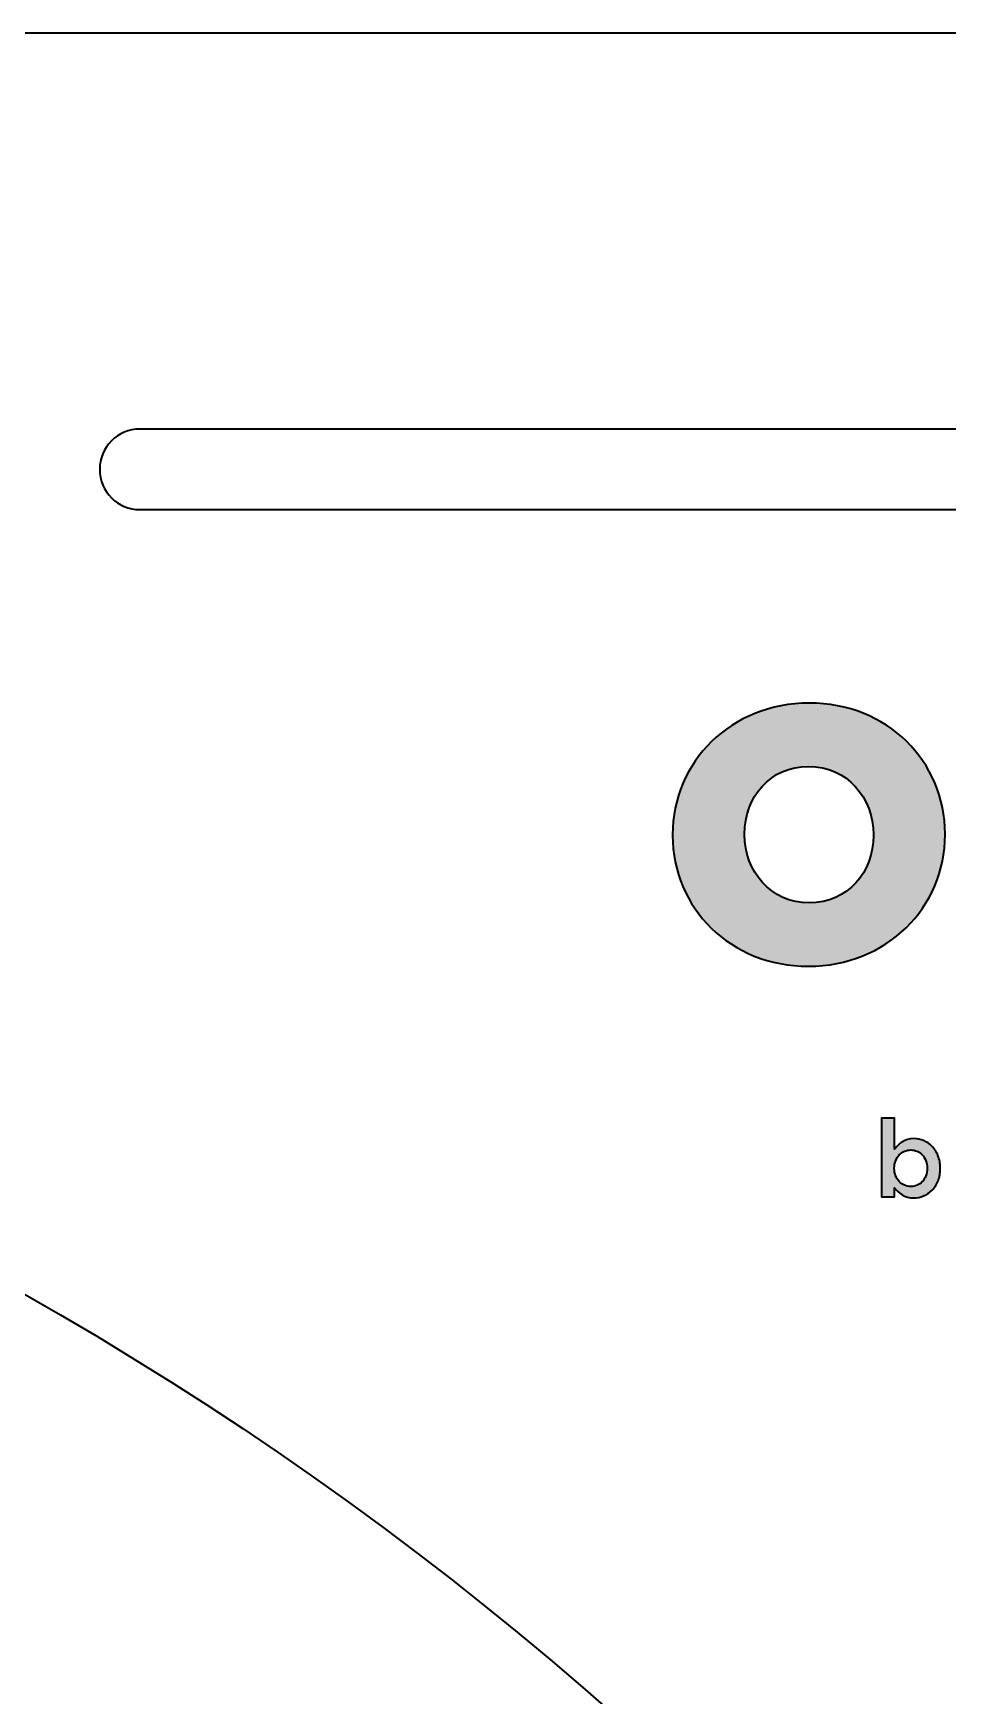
# Model space of a CAD drawing. Header units: millimetres. Extents: x 0 to 305, y -305 to 0.
# Drawn here: x 136.9 to 178.9, y -76.3 to 0 of the extents above; entities that cross this region are included whole.
import ezdxf

# ---------------------------------------------------------------- set-up
doc = ezdxf.new("R2010")
doc.units = ezdxf.units.MM
doc.header["$MEASUREMENT"] = 0
doc.layers.add('Layer 1', color=7, linetype='Continuous')

# ---------------------------------------------------------------- blocks, each defined once
blk = doc.blocks.new('block 2')
at = {"layer": 'Layer 1', "true_color": 0xffffff}
h = blk.add_hatch(color=7, dxfattribs=at)
h.dxf.hatch_style = 2
edge = h.paths.add_edge_path()
edge.add_spline(control_points=[(172.549, -30.725), (168.968, -30.725), (166.282, -33.427), (166.282, -36.76), (166.282, -36.76), (166.282, -36.793), (166.282, -36.793), (166.282, -40.126), (168.935, -42.795), (172.516, -42.795), (176.097, -42.795), (178.783, -40.092), (178.783, -36.76), (178.783, -36.76), (178.783, -36.727), (178.783, -36.727), (178.783, -33.394), (176.13, -30.725), (172.549, -30.725)], knot_values=[0, 0, 0, 0, 1, 1, 1, 2, 2, 2, 3, 3, 3, 4, 4, 4, 5, 5, 5, 6, 6, 6, 6], degree=3, periodic=1)
edge = h.paths.add_edge_path()
edge.add_spline(control_points=[(175.5, -36.793), (175.5, -38.467), (174.323, -39.893), (172.549, -39.893), (170.792, -39.893), (169.581, -38.434), (169.581, -36.76), (169.581, -36.76), (169.581, -36.727), (169.581, -36.727), (169.581, -35.052), (170.759, -33.626), (172.516, -33.626), (174.29, -33.626), (175.5, -35.085), (175.5, -36.76), (175.5, -36.76), (175.5, -36.793), (175.5, -36.793)], knot_values=[0, 0, 0, 0, 1, 1, 1, 2, 2, 2, 3, 3, 3, 4, 4, 4, 5, 5, 5, 6, 6, 6, 6], degree=3, periodic=1)
h = blk.add_hatch(color=7, dxfattribs=at)
h.dxf.hatch_style = 2
edge = h.paths.add_edge_path()
edge.add_spline(control_points=[(178.187, -51.057), (178.074, -50.94), (177.945, -50.852), (177.8, -50.793), (177.656, -50.733), (177.506, -50.704), (177.352, -50.704), (177.141, -50.704), (176.966, -50.751), (176.824, -50.844), (176.683, -50.938), (176.565, -51.054), (176.47, -51.193), (176.47, -51.193), (176.47, -49.76), (176.47, -49.76), (176.47, -49.76), (175.867, -49.76), (175.867, -49.76), (175.867, -49.76), (175.867, -53.366), (175.867, -53.366), (175.867, -53.366), (176.47, -53.366), (176.47, -53.366), (176.47, -53.366), (176.465, -52.961), (176.465, -52.961), (176.557, -53.083), (176.674, -53.19), (176.815, -53.282), (176.957, -53.374), (177.135, -53.42), (177.349, -53.42), (177.503, -53.42), (177.654, -53.39), (177.801, -53.331), (177.947, -53.272), (178.077, -53.184), (178.191, -53.067), (178.304, -52.95), (178.395, -52.808), (178.462, -52.64), (178.53, -52.472), (178.564, -52.279), (178.564, -52.062), (178.564, -51.845), (178.529, -51.652), (178.46, -51.484), (178.391, -51.316), (178.3, -51.174), (178.187, -51.057)], knot_values=[0, 0, 0, 0, 1, 1, 1, 2, 2, 2, 3, 3, 3, 4, 4, 4, 5, 5, 5, 6, 6, 6, 7, 7, 7, 8, 8, 8, 9, 9, 9, 10, 10, 10, 11, 11, 11, 12, 12, 12, 13, 13, 13, 14, 14, 14, 15, 15, 15, 16, 16, 16, 17, 17, 17, 17], degree=3, periodic=1)
edge = h.paths.add_edge_path()
edge.add_spline(control_points=[(177.902, -52.41), (177.862, -52.514), (177.809, -52.602), (177.741, -52.674), (177.674, -52.747), (177.595, -52.803), (177.504, -52.842), (177.414, -52.882), (177.317, -52.902), (177.215, -52.902), (177.113, -52.902), (177.016, -52.882), (176.924, -52.842), (176.832, -52.803), (176.751, -52.746), (176.682, -52.672), (176.613, -52.598), (176.558, -52.51), (176.517, -52.408), (176.475, -52.306), (176.455, -52.19), (176.455, -52.062), (176.455, -51.933), (176.475, -51.818), (176.517, -51.716), (176.558, -51.614), (176.613, -51.526), (176.682, -51.452), (176.751, -51.378), (176.832, -51.321), (176.924, -51.281), (177.016, -51.242), (177.113, -51.222), (177.215, -51.222), (177.317, -51.222), (177.414, -51.242), (177.504, -51.281), (177.595, -51.321), (177.674, -51.377), (177.741, -51.449), (177.809, -51.522), (177.862, -51.61), (177.902, -51.714), (177.942, -51.817), (177.961, -51.933), (177.961, -52.062), (177.961, -52.19), (177.942, -52.306), (177.902, -52.41)], knot_values=[0, 0, 0, 0, 1, 1, 1, 2, 2, 2, 3, 3, 3, 4, 4, 4, 5, 5, 5, 6, 6, 6, 7, 7, 7, 8, 8, 8, 9, 9, 9, 10, 10, 10, 11, 11, 11, 12, 12, 12, 13, 13, 13, 14, 14, 14, 15, 15, 15, 16, 16, 16, 16], degree=3, periodic=1)
at = {"layer": 'Layer 1', "color": 179, "lineweight": 35, "true_color": 0x231f20}
blk.add_lwpolyline([(252.4, 0), (52.4, 0)], dxfattribs=at)
for points, knots in [([(141.841, -18.155), (141.841, -18.155), (241.832, -18.155), (241.832, -18.155), (242.853, -18.155), (243.68, -18.983), (243.68, -20.004), (243.68, -21.025), (242.853, -21.852), (241.832, -21.852), (241.832, -21.852), (141.841, -21.852), (141.841, -21.852), (140.82, -21.852), (139.993, -21.025), (139.993, -20.004), (139.993, -18.983), (140.82, -18.155), (141.841, -18.155)], [0, 0, 0, 0, 1, 1, 1, 2, 2, 2, 3, 3, 3, 4, 4, 4, 5, 5, 5, 6, 6, 6, 6]), ([(178.783, -36.76), (178.783, -40.092), (176.097, -42.795), (172.516, -42.795), (168.935, -42.795), (166.282, -40.126), (166.282, -36.793), (166.282, -36.793), (166.282, -36.76), (166.282, -36.76), (166.282, -33.427), (168.968, -30.725), (172.549, -30.725), (176.13, -30.725), (178.783, -33.394), (178.783, -36.727), (178.783, -36.727), (178.783, -36.76), (178.783, -36.76)], [0, 0, 0, 0, 1, 1, 1, 2, 2, 2, 3, 3, 3, 4, 4, 4, 5, 5, 5, 6, 6, 6, 6]), ([(172.516, -33.626), (170.759, -33.626), (169.581, -35.052), (169.581, -36.727), (169.581, -36.727), (169.581, -36.76), (169.581, -36.76), (169.581, -38.434), (170.792, -39.893), (172.549, -39.893), (174.323, -39.893), (175.5, -38.467), (175.5, -36.793), (175.5, -36.793), (175.5, -36.76), (175.5, -36.76), (175.5, -35.085), (174.29, -33.626), (172.516, -33.626)], [0, 0, 0, 0, 1, 1, 1, 2, 2, 2, 3, 3, 3, 4, 4, 4, 5, 5, 5, 6, 6, 6, 6]), ([(52.4, -36.336), (52.546, -36.336), (52.692, -36.334), (52.838, -36.334), (147.486, -36.334), (217.595, -108.724), (217.595, -199.1), (217.595, -199.1), (217.595, -199.999), (217.595, -199.999), (217.595, -200), (217.595, -200), (217.595, -200)], [0, 0, 0, 0, 1, 1, 1, 2, 2, 2, 3, 3, 3, 4, 4, 4, 4]), ([(178.462, -52.64), (178.395, -52.808), (178.304, -52.95), (178.191, -53.067), (178.077, -53.184), (177.947, -53.272), (177.801, -53.331), (177.654, -53.39), (177.503, -53.42), (177.349, -53.42), (177.135, -53.42), (176.957, -53.374), (176.815, -53.282), (176.674, -53.19), (176.557, -53.083), (176.465, -52.961), (176.465, -52.961), (176.47, -53.366), (176.47, -53.366), (176.47, -53.366), (175.867, -53.366), (175.867, -53.366), (175.867, -53.366), (175.867, -49.76), (175.867, -49.76), (175.867, -49.76), (176.47, -49.76), (176.47, -49.76), (176.47, -49.76), (176.47, -51.193), (176.47, -51.193), (176.565, -51.054), (176.683, -50.938), (176.824, -50.844), (176.966, -50.751), (177.141, -50.704), (177.352, -50.704), (177.506, -50.704), (177.656, -50.733), (177.8, -50.793), (177.945, -50.852), (178.074, -50.94), (178.187, -51.057), (178.3, -51.174), (178.391, -51.316), (178.46, -51.484), (178.529, -51.652), (178.564, -51.845), (178.564, -52.062), (178.564, -52.279), (178.53, -52.472), (178.462, -52.64)], [0, 0, 0, 0, 1, 1, 1, 2, 2, 2, 3, 3, 3, 4, 4, 4, 5, 5, 5, 6, 6, 6, 7, 7, 7, 8, 8, 8, 9, 9, 9, 10, 10, 10, 11, 11, 11, 12, 12, 12, 13, 13, 13, 14, 14, 14, 15, 15, 15, 16, 16, 16, 17, 17, 17, 17]), ([(177.741, -51.449), (177.674, -51.377), (177.595, -51.321), (177.504, -51.281), (177.414, -51.242), (177.317, -51.222), (177.215, -51.222), (177.113, -51.222), (177.016, -51.242), (176.924, -51.281), (176.832, -51.321), (176.751, -51.378), (176.682, -51.452), (176.613, -51.526), (176.558, -51.614), (176.517, -51.716), (176.475, -51.818), (176.455, -51.933), (176.455, -52.062), (176.455, -52.19), (176.475, -52.306), (176.517, -52.408), (176.558, -52.51), (176.613, -52.598), (176.682, -52.672), (176.751, -52.746), (176.832, -52.803), (176.924, -52.842), (177.016, -52.882), (177.113, -52.902), (177.215, -52.902), (177.317, -52.902), (177.414, -52.882), (177.504, -52.842), (177.595, -52.803), (177.674, -52.747), (177.741, -52.674), (177.809, -52.602), (177.862, -52.514), (177.902, -52.41), (177.942, -52.306), (177.961, -52.19), (177.961, -52.062), (177.961, -51.933), (177.942, -51.817), (177.902, -51.714), (177.862, -51.61), (177.809, -51.522), (177.741, -51.449)], [0, 0, 0, 0, 1, 1, 1, 2, 2, 2, 3, 3, 3, 4, 4, 4, 5, 5, 5, 6, 6, 6, 7, 7, 7, 8, 8, 8, 9, 9, 9, 10, 10, 10, 11, 11, 11, 12, 12, 12, 13, 13, 13, 14, 14, 14, 15, 15, 15, 16, 16, 16, 16])]:
    blk.add_open_spline(points, degree=3, knots=knots, dxfattribs=at)
at = {"layer": 'Layer 1', "lineweight": 0}
for points, knots in [([(172.549, -30.725), (168.968, -30.725), (166.282, -33.427), (166.282, -36.76), (166.282, -36.76), (166.282, -36.793), (166.282, -36.793), (166.282, -40.126), (168.935, -42.795), (172.516, -42.795), (176.097, -42.795), (178.783, -40.092), (178.783, -36.76), (178.783, -36.76), (178.783, -36.727), (178.783, -36.727), (178.783, -33.394), (176.13, -30.725), (172.549, -30.725)], [0, 0, 0, 0, 1, 1, 1, 2, 2, 2, 3, 3, 3, 4, 4, 4, 5, 5, 5, 6, 6, 6, 6]), ([(175.5, -36.793), (175.5, -38.467), (174.323, -39.893), (172.549, -39.893), (170.792, -39.893), (169.581, -38.434), (169.581, -36.76), (169.581, -36.76), (169.581, -36.727), (169.581, -36.727), (169.581, -35.052), (170.759, -33.626), (172.516, -33.626), (174.29, -33.626), (175.5, -35.085), (175.5, -36.76), (175.5, -36.76), (175.5, -36.793), (175.5, -36.793)], [0, 0, 0, 0, 1, 1, 1, 2, 2, 2, 3, 3, 3, 4, 4, 4, 5, 5, 5, 6, 6, 6, 6]), ([(178.187, -51.057), (178.074, -50.94), (177.945, -50.852), (177.8, -50.793), (177.656, -50.733), (177.506, -50.704), (177.352, -50.704), (177.141, -50.704), (176.966, -50.751), (176.824, -50.844), (176.683, -50.938), (176.565, -51.054), (176.47, -51.193), (176.47, -51.193), (176.47, -49.76), (176.47, -49.76), (176.47, -49.76), (175.867, -49.76), (175.867, -49.76), (175.867, -49.76), (175.867, -53.366), (175.867, -53.366), (175.867, -53.366), (176.47, -53.366), (176.47, -53.366), (176.47, -53.366), (176.465, -52.961), (176.465, -52.961), (176.557, -53.083), (176.674, -53.19), (176.815, -53.282), (176.957, -53.374), (177.135, -53.42), (177.349, -53.42), (177.503, -53.42), (177.654, -53.39), (177.801, -53.331), (177.947, -53.272), (178.077, -53.184), (178.191, -53.067), (178.304, -52.95), (178.395, -52.808), (178.462, -52.64), (178.53, -52.472), (178.564, -52.279), (178.564, -52.062), (178.564, -51.845), (178.529, -51.652), (178.46, -51.484), (178.391, -51.316), (178.3, -51.174), (178.187, -51.057)], [0, 0, 0, 0, 1, 1, 1, 2, 2, 2, 3, 3, 3, 4, 4, 4, 5, 5, 5, 6, 6, 6, 7, 7, 7, 8, 8, 8, 9, 9, 9, 10, 10, 10, 11, 11, 11, 12, 12, 12, 13, 13, 13, 14, 14, 14, 15, 15, 15, 16, 16, 16, 17, 17, 17, 17]), ([(177.902, -52.41), (177.862, -52.514), (177.809, -52.602), (177.741, -52.674), (177.674, -52.747), (177.595, -52.803), (177.504, -52.842), (177.414, -52.882), (177.317, -52.902), (177.215, -52.902), (177.113, -52.902), (177.016, -52.882), (176.924, -52.842), (176.832, -52.803), (176.751, -52.746), (176.682, -52.672), (176.613, -52.598), (176.558, -52.51), (176.517, -52.408), (176.475, -52.306), (176.455, -52.19), (176.455, -52.062), (176.455, -51.933), (176.475, -51.818), (176.517, -51.716), (176.558, -51.614), (176.613, -51.526), (176.682, -51.452), (176.751, -51.378), (176.832, -51.321), (176.924, -51.281), (177.016, -51.242), (177.113, -51.222), (177.215, -51.222), (177.317, -51.222), (177.414, -51.242), (177.504, -51.281), (177.595, -51.321), (177.674, -51.377), (177.741, -51.449), (177.809, -51.522), (177.862, -51.61), (177.902, -51.714), (177.942, -51.817), (177.961, -51.933), (177.961, -52.062), (177.961, -52.19), (177.942, -52.306), (177.902, -52.41)], [0, 0, 0, 0, 1, 1, 1, 2, 2, 2, 3, 3, 3, 4, 4, 4, 5, 5, 5, 6, 6, 6, 7, 7, 7, 8, 8, 8, 9, 9, 9, 10, 10, 10, 11, 11, 11, 12, 12, 12, 13, 13, 13, 14, 14, 14, 15, 15, 15, 16, 16, 16, 16])]:
    blk.add_open_spline(points, degree=3, knots=knots, dxfattribs=at)

msp = doc.modelspace()

# ---------------------------------------------------------------- block references
at = {"layer": 'Layer 1'}
msp.add_blockref('block 2', (0, 0), dxfattribs=at)

doc.saveas('drawing.dxf')
